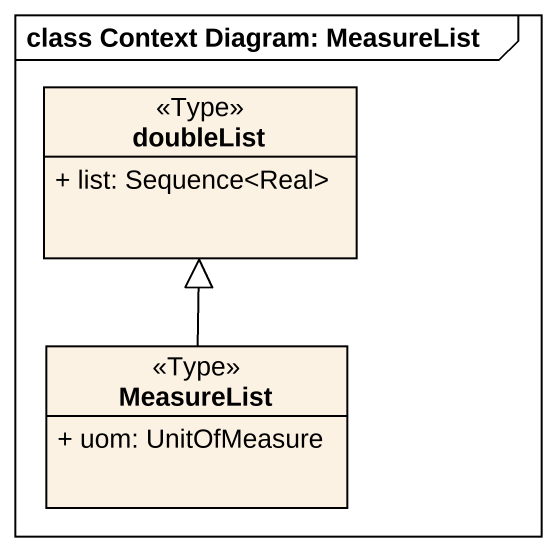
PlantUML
@startuml
mainframe class Context Diagram: MeasureList
hide circle
hide empty members
skinparam classAttributeIconSize 0
class doubleList <<Type>> {
  + list: Sequence<Real>
}
class MeasureList <<Type>> {
  + uom: UnitOfMeasure
}
MeasureList -up-|> doubleList
@enduml
